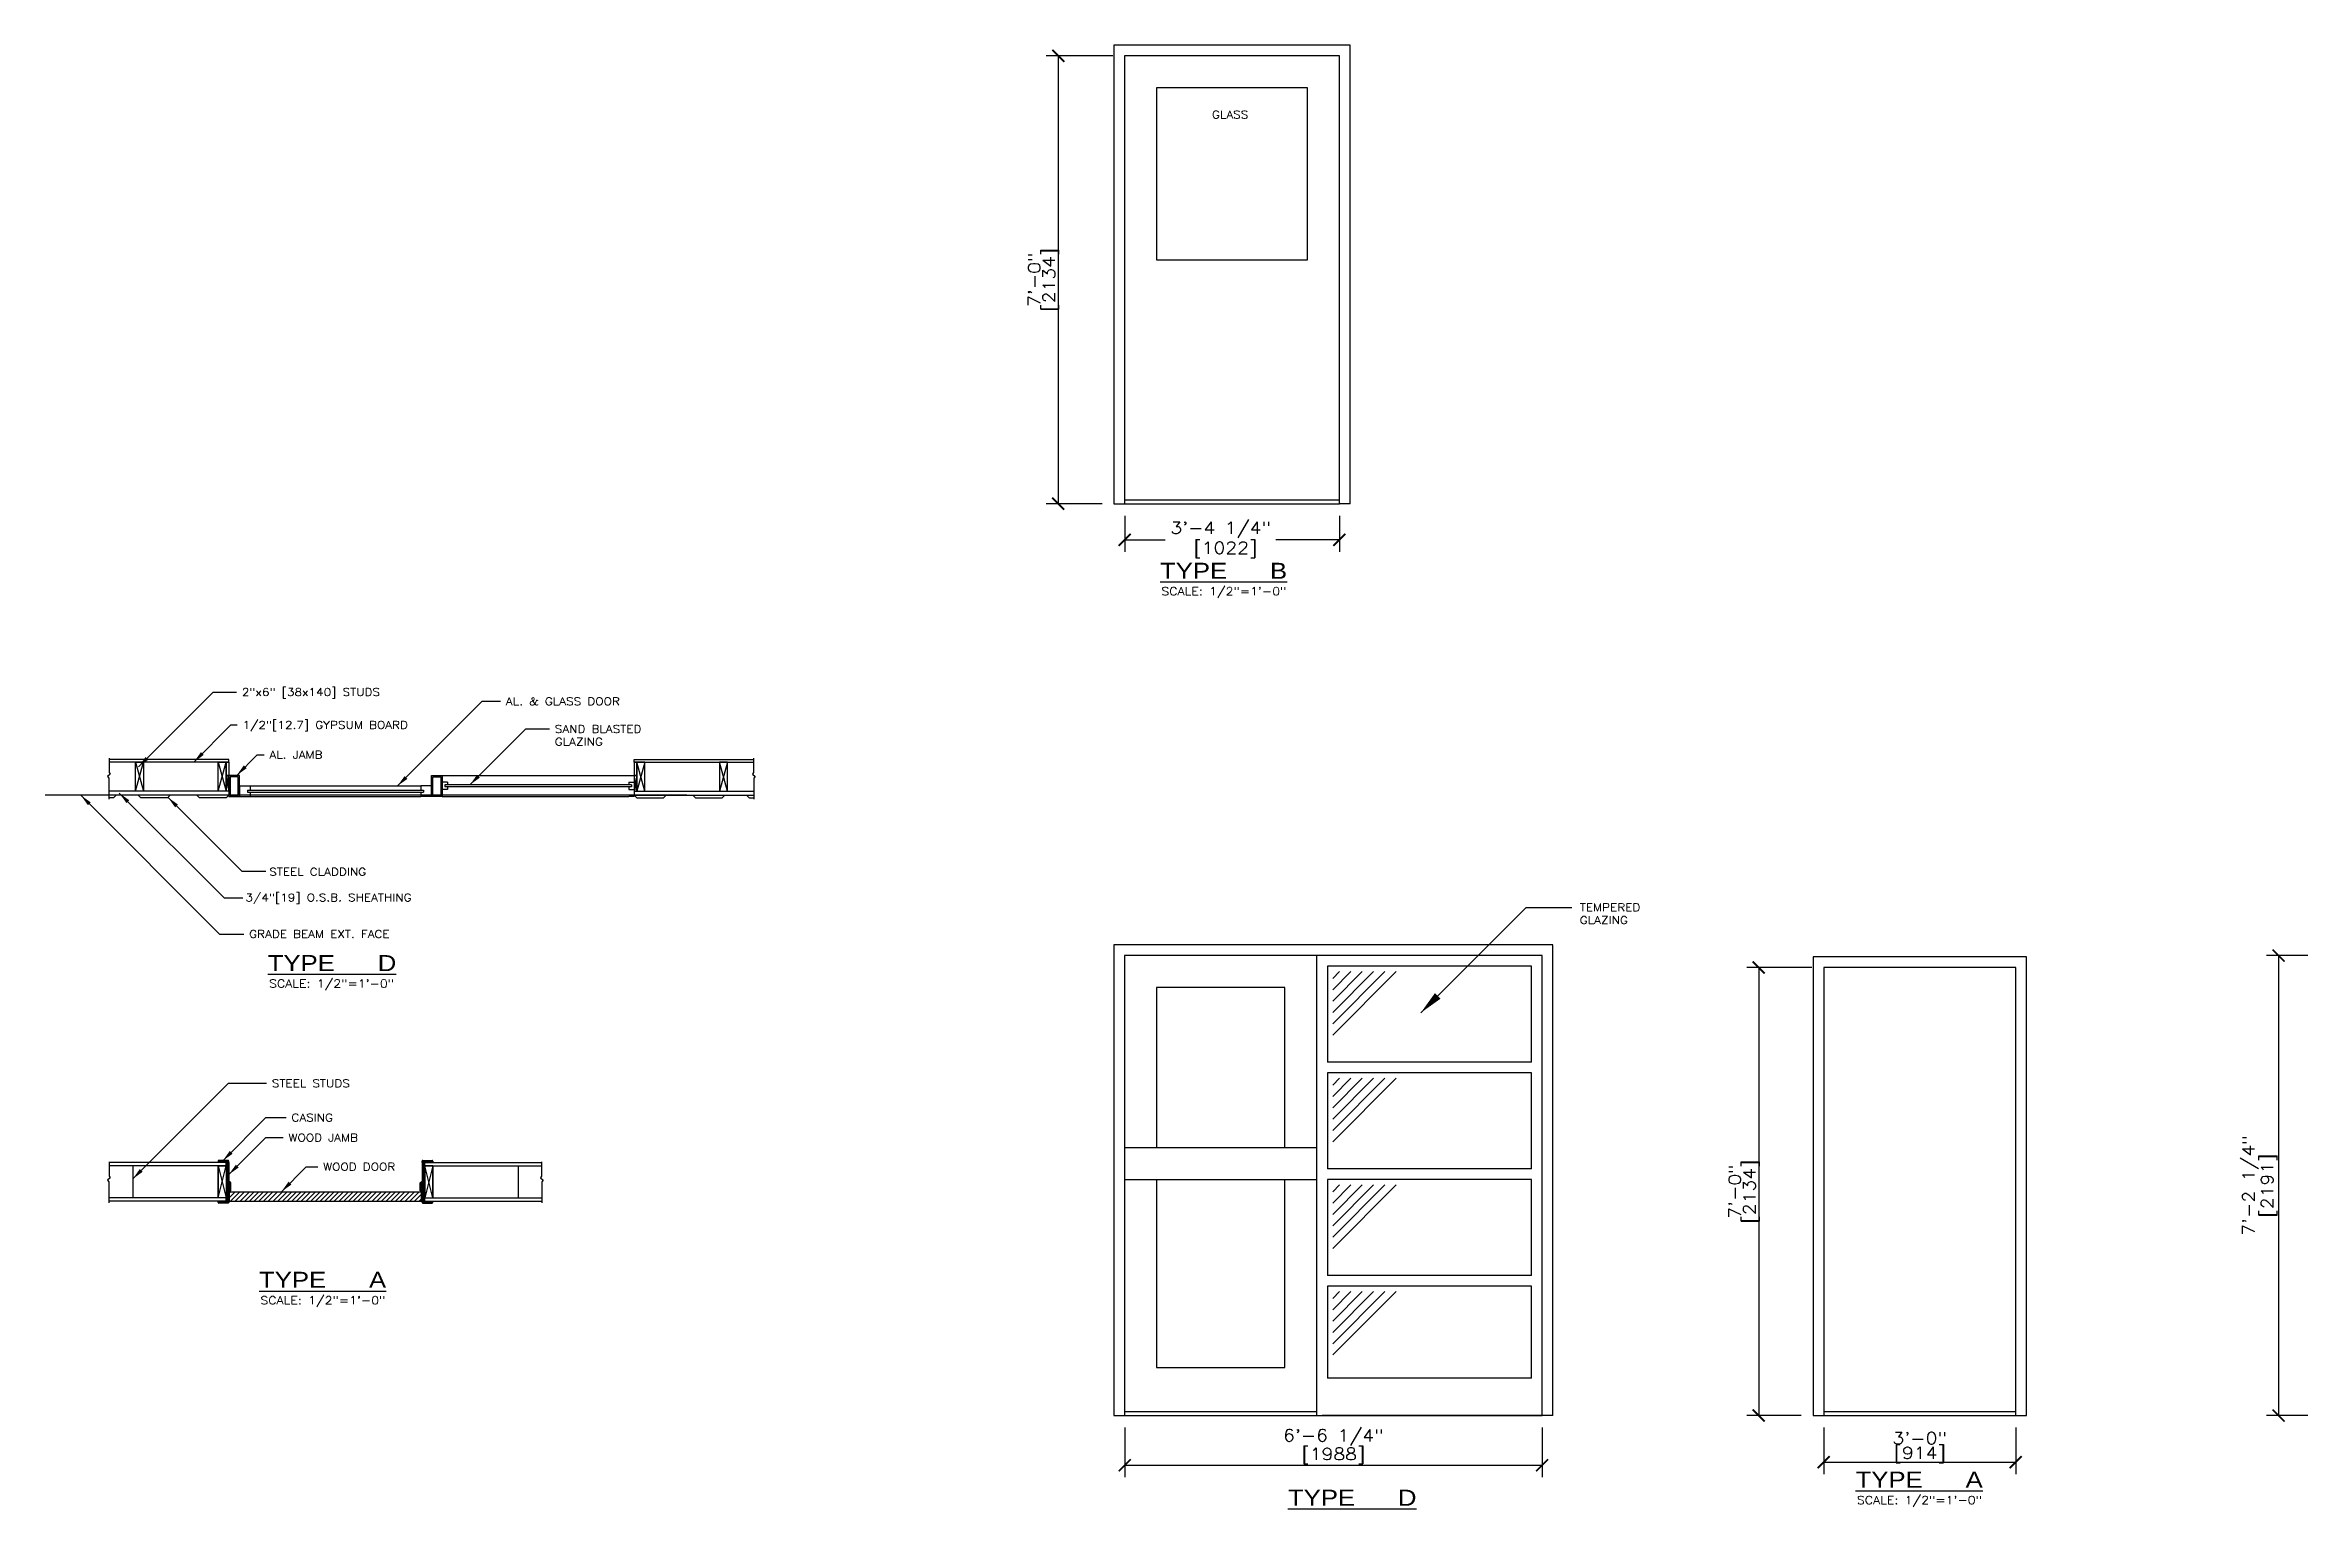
# Model space of a CAD drawing. Header units: inches. Extents: x -36 to 1350, y -371 to 143.
# Drawn here: x -34.3 to 388.5, y -131.6 to 142.9 of the extents above; entities that cross this region are included whole.
import ezdxf

# ---------------------------------------------------------------- set-up
doc = ezdxf.new("R2010")
doc.units = ezdxf.units.IN
doc.header["$MEASUREMENT"] = 0
doc.layers.get('0').update_dxf_attribs({"linetype": 'CONTINUOUS'})
doc.layers.get('DEFPOINTS').update_dxf_attribs({"linetype": 'CONTINUOUS'})
for name, color, linetype in [('Arch_Detail_Annot', 5, 'CONTINUOUS'), ('Arch_Detail_Board', 131, 'CONTINUOUS'), ('Arch_Detail_Cladding', 22, 'CONTINUOUS'), ('Arch_Detail_Door', 140, 'CONTINUOUS'), ('Arch_Detail_Found', 251, 'CONTINUOUS'), ('Arch_Detail_Frame', 133, 'CONTINUOUS'), ('Arch_Detail_Shadow', 251, 'CONTINUOUS'), ('Arch_Detail_SteelStuds', 75, 'CONTINUOUS'), ('Arch_Detail_Studs', 11, 'CONTINUOUS'), ('Arch_Detail_Text', 5, 'CONTINUOUS')]:
    doc.layers.add(name, color=color, linetype=linetype)
doc.styles.add('ROMANS-115', font='romans.shx', dxfattribs={"width": 1.15})
doc.styles.add('SANS-115', font='sanss___.ttf', dxfattribs={"width": 1.15})
doc.dimstyles.new('12-ROMANS-115', dxfattribs={"dimscale": 0.333333, "dimtxt": 0.18, "dimasz": 0.1875, "dimexe": 0.1875, "dimexo": 0.0625, "dimgap": 0.0625, "dimtad": 1, "dimdec": 4, "dimlfac": 24, "dimzin": 1, "dimdsep": 46, "dimlunit": 4, "dimtxsty": 'ROMANS-115', "dimblk": 'ARCHTICK', "dimcen": 0.0625, "dimclrd": 256, "dimclre": 256, "dimclrt": 256, "dimadec": 0, "dimazin": 0, "dimtfac": 1, "dimtdec": 4, "dimtofl": 0, "dimtmove": 0, "dimatfit": 0, "dimfxl": 1, "dimfrac": 2, "dimtolj": 1, "dimtzin": 0, "dimarcsym": 0})
doc.dimstyles.new('ROMANS-24', dxfattribs={"dimtxt": 2.25, "dimasz": 2.25, "dimexe": 2.25, "dimexo": 2.25, "dimgap": 0.03125, "dimtad": 1, "dimdec": 6, "dimlfac": -192, "dimzin": 1, "dimdsep": 46, "dimlunit": 4, "dimtxsty": 'ROMANS-115', "dimblk": 'ARCHTICK', "dimcen": 2.25, "dimclrd": 256, "dimclre": 256, "dimclrt": 256, "dimadec": 0, "dimazin": 0, "dimtfac": 1, "dimtdec": 6, "dimtofl": 0, "dimtmove": 2, "dimatfit": 0, "dimfxl": 1, "dimfrac": 2, "dimtolj": 1, "dimtzin": 0, "dimarcsym": 0})
doc.dimstyles.new('ROMANS-24$7', dxfattribs={"dimtxt": 2.25, "dimasz": 2.25, "dimexe": 2.25, "dimexo": 2.25, "dimgap": 1, "dimtad": 0, "dimdec": 6, "dimlfac": -192, "dimzin": 1, "dimdsep": 46, "dimlunit": 4, "dimtxsty": 'ROMANS-115', "dimblk": 'ARCHTICK', "dimcen": 2.25, "dimclrd": 256, "dimclre": 256, "dimclrt": 256, "dimadec": 0, "dimazin": 0, "dimtfac": 1, "dimtdec": 6, "dimtofl": 0, "dimtmove": 2, "dimatfit": 0, "dimfxl": 1, "dimfrac": 2, "dimtolj": 1, "dimtzin": 0, "dimarcsym": 0})

# ---------------------------------------------------------------- blocks, each defined once
blk = doc.blocks.new('_ArchTick')
at = {"color": 0, "linetype": 'ByBlock', "const_width": 0.15}
blk.add_lwpolyline([(-0.5, -0.5), (0.5, 0.5)], dxfattribs=at)
blk = doc.blocks.new('*D17')
at = {"layer": 'Arch_Detail_Text', "lineweight": -2, "transparency": 16777216}
for p, q in [((296.95, -30.08), (284.76, -30.08)), ((287.01, -30.08), (287.01, -114.08)), ((294.95, -114.08), (284.76, -114.08))]:
    blk.add_line(p, q, dxfattribs=at)
at = {"layer": 'DEFPOINTS', "color": 0, "transparency": 16777216}
for p in [(299.2, -30.08), (287.01, -114.08), (297.2, -114.08)]:
    blk.add_point(p, dxfattribs=at)
at = {"layer": 'Arch_Detail_Text', "lineweight": -2, "transparency": 16777216, "xscale": 2.25, "yscale": 2.25, "zscale": 2.25}
for p, rotation in [((287.01, -30.08), 90), ((287.01, -114.08), 270)]:
    blk.add_blockref('_ArchTick', p, dxfattribs=dict(at, rotation=rotation))
at = {"layer": 'Arch_Detail_Text', "transparency": 16777216, "char_height": 2.25, "attachment_point": 5, "rotation": 90, "style": 'ROMANS-115'}
for s, insert in [('\\A1;7\'-0"', (282.52, -72.08)), ('\\A1;[2134]', (285.64, -72.08))]:
    blk.add_mtext(s, dxfattribs=dict(at, insert=insert))
blk = doc.blocks.new('*D18')
at = {"layer": 'Arch_Detail_Text', "lineweight": -2, "transparency": 16777216}
for p, q in [((299.2, -116.33), (299.2, -125.08)), ((335.2, -116.33), (335.2, -125.08)), ((299.2, -122.83), (335.2, -122.83))]:
    blk.add_line(p, q, dxfattribs=at)
at = {"layer": 'DEFPOINTS', "color": 0, "transparency": 16777216}
for p in [(299.2, -114.08), (335.2, -114.08), (335.2, -122.83)]:
    blk.add_point(p, dxfattribs=at)
at = {"layer": 'Arch_Detail_Text', "lineweight": -2, "transparency": 16777216, "xscale": 2.25, "yscale": 2.25, "zscale": 2.25, "rotation": 180}
blk.add_blockref('_ArchTick', (299.2, -122.83), dxfattribs=at)
at = {"layer": 'Arch_Detail_Text', "lineweight": -2, "transparency": 16777216, "xscale": 2.25, "yscale": 2.25, "zscale": 2.25}
blk.add_blockref('_ArchTick', (335.2, -122.83), dxfattribs=at)
at = {"layer": 'Arch_Detail_Text', "transparency": 16777216, "char_height": 2.25, "attachment_point": 5, "style": 'ROMANS-115'}
for s, insert in [('\\A1;3\'-0"', (317.2, -118.34)), ('\\A1;[914]', (317.2, -121.46))]:
    blk.add_mtext(s, dxfattribs=dict(at, insert=insert))
blk = doc.blocks.new('*D19')
at = {"layer": 'Arch_Detail_Text', "lineweight": -2, "transparency": 16777216}
for p, q in [((165.89, 140.91), (153.44, 140.91)), ((155.69, 140.91), (155.69, 56.91)), ((163.89, 56.91), (153.44, 56.91))]:
    blk.add_line(p, q, dxfattribs=at)
at = {"layer": 'DEFPOINTS', "color": 0, "transparency": 16777216}
for p in [(168.14, 140.91), (155.69, 56.91), (166.14, 56.91)]:
    blk.add_point(p, dxfattribs=at)
at = {"layer": 'Arch_Detail_Text', "lineweight": -2, "transparency": 16777216, "xscale": 2.25, "yscale": 2.25, "zscale": 2.25}
for p, rotation in [((155.69, 140.91), 90), ((155.69, 56.91), 270)]:
    blk.add_blockref('_ArchTick', p, dxfattribs=dict(at, rotation=rotation))
at = {"layer": 'Arch_Detail_Text', "transparency": 16777216, "char_height": 2.25, "attachment_point": 5, "rotation": 90, "style": 'ROMANS-115'}
for s, insert in [('\\A1;7\'-0"', (151.2, 98.91)), ('\\A1;[2134]', (154.32, 98.91))]:
    blk.add_mtext(s, dxfattribs=dict(at, insert=insert))
blk = doc.blocks.new('*D20')
at = {"layer": 'Arch_Detail_Text', "lineweight": -2, "transparency": 16777216}
for p, q in [((168.14, 54.66), (168.14, 47.89)), ((208.39, 54.66), (208.39, 47.89)), ((168.14, 50.14), (175.74, 50.14)), ((208.39, 50.14), (196.51, 50.14))]:
    blk.add_line(p, q, dxfattribs=at)
at = {"layer": 'DEFPOINTS', "color": 0, "transparency": 16777216}
for p in [(168.14, 56.91), (208.39, 56.91), (208.39, 50.14)]:
    blk.add_point(p, dxfattribs=at)
at = {"layer": 'Arch_Detail_Text', "lineweight": -2, "transparency": 16777216, "xscale": 2.25, "yscale": 2.25, "zscale": 2.25, "rotation": 180}
blk.add_blockref('_ArchTick', (168.14, 50.14), dxfattribs=at)
at = {"layer": 'Arch_Detail_Text', "lineweight": -2, "transparency": 16777216, "xscale": 2.25, "yscale": 2.25, "zscale": 2.25}
blk.add_blockref('_ArchTick', (208.39, 50.14), dxfattribs=at)
at = {"layer": 'Arch_Detail_Text', "transparency": 16777216, "insert": (186.13, 50.14), "char_height": 2.25, "attachment_point": 5, "style": 'ROMANS-115'}
blk.add_mtext('\\A1;3\'-4 1/4"\\P [1022]', dxfattribs=at)
blk = doc.blocks.new('*D21')
at = {"layer": 'Arch_Detail_Text', "lineweight": -2, "transparency": 16777216}
for p, q in [((393.58, -27.83), (382.23, -27.83)), ((384.48, -27.83), (384.48, -114.08)), ((393.08, -114.08), (382.23, -114.08))]:
    blk.add_line(p, q, dxfattribs=at)
at = {"layer": 'DEFPOINTS', "color": 0, "transparency": 16777216}
for p in [(395.83, -27.83), (384.48, -114.08), (395.33, -114.08)]:
    blk.add_point(p, dxfattribs=at)
at = {"layer": 'Arch_Detail_Text', "lineweight": -2, "transparency": 16777216, "xscale": 2.25, "yscale": 2.25, "zscale": 2.25}
for p, rotation in [((384.48, -27.83), 90), ((384.48, -114.08), 270)]:
    blk.add_blockref('_ArchTick', p, dxfattribs=dict(at, rotation=rotation))
at = {"layer": 'Arch_Detail_Text', "transparency": 16777216, "char_height": 2.25, "attachment_point": 5, "rotation": 90, "style": 'ROMANS-115'}
for s, insert in [('\\A1;7\'-2 1/4"', (379.24, -70.95)), ('\\A1;[2191]', (382.73, -70.95))]:
    blk.add_mtext(s, dxfattribs=dict(at, insert=insert))
blk = doc.blocks.new('*D26')
at = {"layer": 'Arch_Detail_Text', "lineweight": -2, "transparency": 16777216}
for p, q in [((168.14, -116.33), (168.14, -125.67)), ((246.39, -116.33), (246.39, -125.67)), ((168.14, -123.42), (246.39, -123.42))]:
    blk.add_line(p, q, dxfattribs=at)
at = {"layer": 'DEFPOINTS', "color": 0, "transparency": 16777216}
for p in [(168.14, -114.08), (246.39, -114.08), (246.39, -123.42)]:
    blk.add_point(p, dxfattribs=at)
at = {"layer": 'Arch_Detail_Text', "lineweight": -2, "transparency": 16777216, "xscale": 2.25, "yscale": 2.25, "zscale": 2.25, "rotation": 180}
blk.add_blockref('_ArchTick', (168.14, -123.42), dxfattribs=at)
at = {"layer": 'Arch_Detail_Text', "lineweight": -2, "transparency": 16777216, "xscale": 2.25, "yscale": 2.25, "zscale": 2.25}
blk.add_blockref('_ArchTick', (246.39, -123.42), dxfattribs=at)
at = {"layer": 'Arch_Detail_Text', "transparency": 16777216, "char_height": 2.25, "attachment_point": 5, "style": 'ROMANS-115'}
for s, insert in [('\\A1;6\'-6 1/4"', (207.26, -118.18)), ('\\A1;[1988]', (207.26, -121.67))]:
    blk.add_mtext(s, dxfattribs=dict(at, insert=insert))

msp = doc.modelspace()

# ---------------------------------------------------------------- hatches: boundary and pattern name
at = {"layer": 'Arch_Detail_Door'}
h = msp.add_hatch(dxfattribs=at)
h.set_pattern_fill('LINE', color=256, scale=5, angle=45, style=0)
h.set_pattern_definition([(45, (0, -46.9669), (-0.441942, 0.441942), [])])
h.paths.add_polyline_path([(36.28292391, -72.10606796), (0.28292391, -72.10606796), (0.28292391, -73.85606796), (2.15792391, -73.85606796), (36.28292391, -73.85606796)])
at = {"layer": 'Arch_Detail_Frame'}
h = msp.add_hatch(dxfattribs=at)
h.set_pattern_fill('LINE', color=256, angle=45, style=0)
h.set_pattern_definition([(45, (0, -46.96692), (-0.08838835, 0.08838835), [])])
h.paths.add_polyline_path([(0.15792391, -66.35606796, 0.4142135624), (0.03292391, -66.23106796), (-1.71707609, -66.23106796, 0.4142135624), (-1.84207609, -66.35606796), (-1.84207609, -66.60606796), (-0.34207609, -66.60606796), (0.15792391, -66.60606796)])
h.paths.add_polyline_path([(0.15792391, -66.60606796), (-0.34207609, -66.60606796), (-0.34207609, -67.23106796), (-0.34207609, -73.23106796), (-0.34207609, -73.85606796), (0.15792391, -73.85606796), (0.15792391, -71.97277021), (0.53292391, -71.97277021), (0.53292391, -70.47277021), (0.15792391, -70.12147142)])
h.paths.add_polyline_path([(0.15792391, -73.85606796), (-0.34207609, -73.85606796), (-1.84207609, -73.85606796), (-1.84207609, -74.10606796, 0.4142135624), (-1.71707609, -74.23106796), (0.03292391, -74.23106796, 0.4142135624), (0.15792391, -74.10606796)])
h = msp.add_hatch(dxfattribs=at)
h.set_pattern_fill('LINE', color=256, angle=45, style=0)
h.set_pattern_definition([(135, (36.56585, -46.96692), (0.08838835, 0.08838835), [])])
h.paths.add_polyline_path([(36.40792391, -66.35606796, -0.4142135624), (36.53292391, -66.23106796), (38.28292391, -66.23106796, -0.4142135624), (38.40792391, -66.35606796), (38.40792391, -66.60606796), (36.90792391, -66.60606796), (36.40792391, -66.60606796)])
h.paths.add_polyline_path([(36.40792391, -66.60606796), (36.90792391, -66.60606796), (36.90792391, -67.23106796), (36.90792391, -73.23106796), (36.90792391, -73.85606796), (36.40792391, -73.85606796), (36.40792391, -71.97277021), (36.03292391, -71.97277021), (36.03292391, -70.47277021), (36.40792391, -70.12147142)])
h.paths.add_polyline_path([(36.40792391, -73.85606796), (36.90792391, -73.85606796), (38.40792391, -73.85606796), (38.40792391, -74.10606796, -0.4142135624), (38.28292391, -74.23106796), (36.53292391, -74.23106796, -0.4142135624), (36.40792391, -74.10606796)])

# ---------------------------------------------------------------- linework, layer by layer
at = {"layer": 'Arch_Detail_Board'}
for p, q in [((-22.22889397, 9.17460473), (-22.22889397, 6.51990714)), ((0.15792391, 8.96749041), (-22.22889397, 8.96749041)), ((0.15792391, 8.46749041), (-22.22889397, 8.46749041)), ((-0.34207609, 5.96749041), (-0.34207609, 8.46749041)), ((-0.34207609, 8.46749041), (0.15792391, 8.46749041)), ((0.15792391, 8.46749041), (0.15792391, 8.96749041)), ((0.15792391, 8.46749041), (0.15792391, 5.96749041)), ((76.15792391, 8.46749041), (76.15792391, 8.96749041)), ((76.15792391, 8.96749041), (98.54474179, 8.96749041)), ((76.15792391, 8.46749041), (98.54474179, 8.46749041)), ((76.65792391, 8.46749041), (76.15792391, 8.46749041)), ((76.15792391, 8.46749041), (76.15792391, 5.96749041)), ((76.65792391, 5.96749041), (76.65792391, 8.46749041)), ((98.54474179, 9.17460473), (98.54474179, 6.51990714)), ((-22.03905048, 6.16436729), (-22.56112, 5.76142213)), ((-22.56112, 5.76142213), (-22.30008524, 5.42958491)), ((-22.30008524, 5.42958491), (-22.30008524, 1.49017701)), ((-22.22889397, 6.51990714), (-22.03905048, 6.16436729)), ((0.15792391, 5.96749041), (-0.34207609, 5.96749041)), ((76.15792391, 5.96749041), (76.65792391, 5.96749041)), ((98.54474179, 6.51990714), (98.35489831, 6.16436729)), ((98.35489831, 6.16436729), (98.87696783, 5.76142213)), ((98.87696783, 5.76142213), (98.61593307, 5.42958491)), ((98.61593307, 5.42958491), (98.61593307, 1.49017701)), ((0.15792391, 2.96749041), (-22.30008524, 2.96749041)), ((0.15792391, 2.21749041), (-22.30008524, 2.21749041)), ((0.15792391, 2.96749041), (-0.34207609, 2.96749041)), ((0.15792391, 2.96749041), (0.15792391, 2.21749041)), ((76.15792391, 2.96749041), (76.15792391, 2.21749041)), ((76.15792391, 2.96749041), (98.61593307, 2.96749041)), ((76.15792391, 2.96749041), (76.65792391, 2.96749041)), ((76.15792391, 2.21749041), (98.61593307, 2.21749041)), ((-22.22889397, -66.52395363), (-22.22889397, -69.17865123)), ((-0.34207609, -66.60606796), (-22.22889397, -66.60606796)), ((-0.34207609, -67.23106796), (-22.22889397, -67.23106796)), ((-0.34207609, -67.23106796), (-0.34207609, -66.60606796)), ((36.90792391, -67.23106796), (36.90792391, -66.60606796)), ((36.90792391, -66.60606796), (58.79474179, -66.60606796)), ((36.90792391, -67.23106796), (58.79474179, -67.23106796)), ((58.79474179, -66.52395363), (58.79474179, -69.17865123)), ((-22.03905048, -69.53419108), (-22.56112, -69.93713624)), ((-22.56112, -69.93713624), (-22.30008524, -70.26897346)), ((-22.30008524, -70.26897346), (-22.30008524, -74.17391071)), ((-22.22889397, -69.17865123), (-22.03905048, -69.53419108)), ((58.79474179, -69.17865123), (58.60489831, -69.53419108)), ((58.60489831, -69.53419108), (59.12696783, -69.93713624)), ((59.12696783, -69.93713624), (58.86593307, -70.26897346)), ((58.86593307, -70.26897346), (58.86593307, -74.17391071)), ((-0.34207609, -73.23106796), (-22.30008524, -73.23106796)), ((-0.34207609, -73.85606796), (-22.30008524, -73.85606796)), ((-0.34207609, -73.85606796), (-0.34207609, -73.23106796)), ((36.90792391, -73.23106796), (58.86593307, -73.23106796)), ((36.90792391, -73.85606796), (36.90792391, -73.23106796)), ((36.90792391, -73.85606796), (58.86593307, -73.85606796))]:
    msp.add_line(p, q, dxfattribs=at)
at = {"layer": 'Arch_Detail_Cladding'}
for p, q in [((-21.42768332, 1.71749041), (-22.30008524, 1.71749041)), ((-20.92768332, 2.21749041), (-21.42768332, 1.71749041)), ((-16.84207609, 2.21749041), (-20.92768332, 2.21749041)), ((-16.84207609, 2.21749041), (-16.34207609, 1.71749041)), ((-11.34207609, 1.71749041), (-16.34207609, 1.71749041)), ((-10.84207609, 2.21749041), (-11.34207609, 1.71749041)), ((-5.84207609, 2.21749041), (-10.84207609, 2.21749041)), ((-5.84207609, 2.21749041), (-5.34207609, 1.71749041)), ((-0.34207609, 1.71749041), (-5.34207609, 1.71749041)), ((0.15792391, 2.21749041), (-0.34207609, 1.71749041)), ((76.15792391, 2.21749041), (76.65792391, 1.71749041)), ((76.65792391, 1.71749041), (81.65792391, 1.71749041)), ((82.15792391, 2.21749041), (81.65792391, 1.71749041)), ((82.15792391, 2.21749041), (87.15792391, 2.21749041)), ((87.15792391, 2.21749041), (87.65792391, 1.71749041)), ((87.65792391, 1.71749041), (92.65792391, 1.71749041)), ((93.15792391, 2.21749041), (92.65792391, 1.71749041)), ((93.15792391, 2.21749041), (97.24353115, 2.21749041)), ((97.24353115, 2.21749041), (97.74353115, 1.71749041)), ((97.74353115, 1.71749041), (98.61593307, 1.71749041))]:
    msp.add_line(p, q, dxfattribs=at)
at = {"layer": 'Arch_Detail_Door'}
for p, q in [((166.13872623, 142.90678747), (166.13872623, 56.90678747)), ((210.38872623, 142.90678747), (166.13872623, 142.90678747)), ((168.13872623, 140.90678747), (168.13872623, 57.65678747)), ((208.38872623, 140.90678747), (168.13872623, 140.90678747)), ((208.38872623, 56.90678747), (208.38872623, 140.90678747)), ((208.38872623, 56.90678747), (208.38872623, 140.90678747)), ((208.38872623, 57.65678747), (208.38872623, 140.90678747)), ((210.38872623, 56.90678747), (210.38872623, 142.90678747)), ((202.38872623, 134.90678747), (174.13872623, 134.90678747)), ((174.13872623, 134.90678747), (174.13872623, 102.65678747)), ((202.38872623, 102.65678747), (202.38872623, 134.90678747)), ((174.13872623, 102.65678747), (202.38872623, 102.65678747)), ((166.13872623, 56.90678747), (208.38872623, 56.90678747)), ((168.13872623, 57.65678747), (208.38872623, 57.65678747)), ((168.13872623, 57.65678747), (168.13872623, 56.90678747)), ((208.38872623, 56.90678747), (208.38872623, 57.65678747)), ((210.38872623, 56.90678747), (208.38872623, 56.90678747)), ((2.15792391, 3.96749041), (4.15792391, 3.96749041)), ((2.15792391, 3.96749041), (2.15792391, 1.96749041)), ((2.15792391, 1.96749041), (4.15792391, 1.96749041)), ((3.65792391, 3.15499041), (36.65792391, 3.15499041)), ((3.65792391, 3.15499041), (3.65792391, 2.77999041)), ((3.65792391, 2.77999041), (36.65792391, 2.77999041)), ((4.15792391, 3.96749041), (4.15792391, 3.15499041)), ((4.15792391, 3.96749041), (36.15792391, 3.96749041)), ((4.15792391, 2.77999041), (4.15792391, 1.96749041)), ((4.15792391, 1.96749041), (36.15792391, 1.96749041)), ((38.15792391, 3.96749041), (36.15792391, 3.96749041)), ((36.15792391, 3.96749041), (36.15792391, 3.15499041)), ((36.15792391, 2.77999041), (36.15792391, 1.96749041)), ((38.15792391, 1.96749041), (36.15792391, 1.96749041)), ((36.65792391, 3.15499041), (36.65792391, 2.77999041)), ((38.15792391, 3.96749041), (38.15792391, 1.96749041)), ((166.13872623, -25.82592251), (166.13872623, -114.07592251)), ((248.38872623, -25.82592251), (166.13872623, -25.82592251)), ((168.13872623, -27.82592251), (168.13872623, -113.32592251)), ((204.13872623, -27.82592251), (168.13872623, -27.82592251)), ((246.38872623, -27.82592251), (204.13872623, -27.82592251)), ((204.13872623, -114.07592251), (204.13872623, -27.82592251)), ((204.13872623, -113.32592251), (204.13872623, -27.82592251)), ((246.38872623, -114.07592251), (246.38872623, -27.82592251)), ((248.38872623, -114.07592251), (248.38872623, -25.82592251)), ((337.20498151, -28.07592251), (297.20498151, -28.07592251)), ((297.20498151, -28.07592251), (297.20498151, -114.07592251)), ((337.20498151, -114.07592251), (337.20498151, -28.07592251)), ((244.38872623, -29.82592251), (206.13872623, -29.82592251)), ((206.13872623, -29.82592251), (206.13872623, -47.82592251)), ((244.38872623, -47.82592251), (244.38872623, -29.82592251)), ((335.20498151, -30.07592251), (299.20498151, -30.07592251)), ((299.20498151, -30.07592251), (299.20498151, -113.32592251)), ((335.20498151, -113.32592251), (335.20498151, -30.07592251)), ((198.13872623, -33.82592251), (174.13872623, -33.82592251)), ((174.13872623, -33.82592251), (174.13872623, -63.82592251)), ((198.13872623, -63.82592251), (198.13872623, -33.82592251)), ((244.38872623, -47.82592251), (206.13872623, -47.82592251)), ((206.13872623, -49.82592251), (206.13872623, -67.82592251)), ((244.38872623, -49.82592251), (206.13872623, -49.82592251)), ((244.38872623, -67.82592251), (244.38872623, -49.82592251)), ((168.13872623, -63.82592251), (204.13872623, -63.82592251)), ((168.13872623, -69.82592251), (204.13872623, -69.82592251)), ((174.13872623, -69.82592251), (174.13872623, -105.07592251)), ((198.13872623, -105.07592251), (198.13872623, -69.82592251)), ((244.38872623, -67.82592251), (206.13872623, -67.82592251)), ((206.13872623, -69.82592251), (206.13872623, -87.82592251)), ((244.38872623, -69.82592251), (206.13872623, -69.82592251)), ((244.38872623, -87.82592251), (244.38872623, -69.82592251)), ((0.28292391, -72.10606796), (36.28292391, -72.10606796)), ((0.28292391, -73.85606796), (0.28292391, -72.10606796)), ((0.28292391, -73.85606796), (36.28292391, -73.85606796)), ((36.28292391, -73.85606796), (36.28292391, -72.10606796)), ((244.38872623, -87.82592251), (206.13872623, -87.82592251)), ((206.13872623, -89.82592251), (206.13872623, -107.07592251)), ((244.38872623, -89.82592251), (206.13872623, -89.82592251)), ((244.38872623, -107.07592251), (244.38872623, -89.82592251)), ((174.13872623, -105.07592251), (198.13872623, -105.07592251)), ((244.38872623, -107.07592251), (206.13872623, -107.07592251)), ((166.13872623, -114.07592251), (246.38872623, -114.07592251)), ((168.13872623, -113.32592251), (204.13872623, -113.32592251)), ((168.13872623, -113.32592251), (168.13872623, -114.07592251)), ((204.13872623, -114.07592251), (204.13872623, -113.32592251)), ((248.38872623, -114.07592251), (205.13872623, -114.07592251)), ((297.20498151, -114.07592251), (337.20498151, -114.07592251)), ((299.20498151, -113.32592251), (335.20498151, -113.32592251)), ((299.20498151, -113.32592251), (299.20498151, -114.07592251)), ((335.20498151, -114.07592251), (335.20498151, -113.32592251))]:
    msp.add_line(p, q, dxfattribs=at)
at = {"layer": 'Arch_Detail_Found'}
msp.add_line((86.04699283, 2.21749041), (-34.26842332, 2.21749041), dxfattribs=at)
at = {"layer": 'Arch_Detail_Frame'}
for p, q in [((40.15792391, 5.96749041), (75.15792391, 5.96749041)), ((40.15792391, 1.96749041), (40.15792391, 5.96749041)), ((40.15792391, 5.96749041), (40.15792391, 5.96749041)), ((41.15792391, 4.70115332), (40.15792391, 4.70115332)), ((41.15792391, 4.70115332), (41.15792391, 4.20115332)), ((75.15792391, 5.96749041), (76.15792391, 5.96749041)), ((75.15792391, 4.70115332), (75.15792391, 4.20115332)), ((75.15792391, 4.70115332), (76.15792391, 4.70115332)), ((76.15792391, 5.96749041), (76.15792391, 1.96749041)), ((41.15792391, 3.32615332), (40.15792391, 3.32615332)), ((40.15792391, 1.96749041), (75.15792391, 1.96749041)), ((40.15792391, 1.96749041), (40.15792391, 1.96749041)), ((75.65792391, 4.20115332), (40.65792391, 4.20115332)), ((40.65792391, 4.20115332), (40.65792391, 3.82615332)), ((75.65792391, 3.82615332), (40.65792391, 3.82615332)), ((41.15792391, 3.82615332), (41.15792391, 3.32615332)), ((75.15792391, 3.82615332), (75.15792391, 3.32615332)), ((75.15792391, 3.32615332), (76.15792391, 3.32615332)), ((76.15792391, 1.96749041), (75.15792391, 1.96749041)), ((75.65792391, 4.20115332), (75.65792391, 3.82615332)), ((-1.84207609, -66.35606796), (-1.84207609, -66.60606796)), ((0.03292391, -66.23106796), (-1.71707609, -66.23106796)), ((-0.34207609, -66.60606796), (0.15792391, -66.60606796)), ((-0.34207609, -66.60606796), (0.15792391, -66.60606796)), ((0.15792391, -66.60606796), (0.15792391, -66.35606796)), ((0.15792391, -66.60606796), (0.15792391, -70.12147142)), ((36.40792391, -66.60606796), (36.40792391, -66.35606796)), ((36.90792391, -66.60606796), (36.40792391, -66.60606796)), ((36.40792391, -66.60606796), (36.40792391, -70.12147142)), ((36.90792391, -66.60606796), (36.40792391, -66.60606796)), ((36.53292391, -66.23106796), (38.28292391, -66.23106796)), ((38.40792391, -66.35606796), (38.40792391, -66.60606796)), ((0.53292391, -70.47277021), (0.15792391, -70.12147142)), ((0.53292391, -71.97277021), (0.53292391, -70.47277021)), ((36.03292391, -70.47277021), (36.40792391, -70.12147142)), ((36.03292391, -71.97277021), (36.03292391, -70.47277021)), ((-1.84207609, -74.10606796), (-1.84207609, -73.85606796)), ((0.03292391, -74.23106796), (-1.71707609, -74.23106796)), ((-0.34207609, -73.85606796), (0.15792391, -73.85606796)), ((0.15792391, -73.85606796), (0.15792391, -71.97277021)), ((0.53292391, -71.97277021), (0.15792391, -71.97277021)), ((0.15792391, -73.85606796), (0.15792391, -74.10606796)), ((36.03292391, -71.97277021), (36.40792391, -71.97277021)), ((36.40792391, -73.85606796), (36.40792391, -71.97277021)), ((36.90792391, -73.85606796), (36.40792391, -73.85606796)), ((36.40792391, -73.85606796), (36.40792391, -74.10606796)), ((36.53292391, -74.23106796), (38.28292391, -74.23106796)), ((38.40792391, -74.10606796), (38.40792391, -73.85606796))]:
    msp.add_line(p, q, dxfattribs=at)
for points in [[(0.15792391, 1.96749041), (2.15792391, 1.96749041), (2.15792391, 5.96749041), (0.15792391, 5.96749041)], [(0.40792391, 2.21749041), (1.90792391, 2.21749041), (1.90792391, 5.71749041), (0.40792391, 5.71749041)], [(40.15792391, 1.96749041), (38.15792391, 1.96749041), (38.15792391, 5.96749041), (40.15792391, 5.96749041)], [(39.90792391, 2.21749041), (38.40792391, 2.21749041), (38.40792391, 5.71749041), (39.90792391, 5.71749041)]]:
    msp.add_lwpolyline(points, close=True, dxfattribs=at)
for centre, start, end in [((-1.71707609, -66.35606796), 90, 180), ((0.03292391, -66.35606796), 0, 90), ((36.53292391, -66.35606796), 90, 180), ((38.28292391, -66.35606796), 0, 90), ((-1.71707609, -74.10606796), 180, 270), ((0.03292391, -74.10606796), 270, 0), ((36.53292391, -74.10606796), 180, 270), ((38.28292391, -74.10606796), 270, 0)]:
    msp.add_arc(centre, 0.125, start, end, dxfattribs=at)
at = {"layer": 'Arch_Detail_Shadow'}
for p, q in [((207.13872623, -42.7331987), (219.04600242, -30.82592251)), ((207.13872623, -40.61187836), (216.92468207, -30.82592251)), ((207.13872623, -38.49055801), (214.80336173, -30.82592251)), ((207.13872623, -36.36923767), (212.68204139, -30.82592251)), ((207.13872623, -34.24791733), (210.56072104, -30.82592251)), ((207.13872623, -32.12659698), (208.4394007, -30.82592251)), ((207.13872623, -62.7331987), (219.04600242, -50.82592251)), ((207.13872623, -60.61187836), (216.92468207, -50.82592251)), ((207.13872623, -58.49055801), (214.80336173, -50.82592251)), ((207.13872623, -56.36923767), (212.68204139, -50.82592251)), ((207.13872623, -54.24791733), (210.56072104, -50.82592251)), ((207.13872623, -52.12659698), (208.4394007, -50.82592251)), ((207.13872623, -82.7331987), (219.04600242, -70.82592251)), ((207.13872623, -80.61187836), (216.92468207, -70.82592251)), ((207.13872623, -78.49055801), (214.80336173, -70.82592251)), ((207.13872623, -76.36923767), (212.68204139, -70.82592251)), ((207.13872623, -74.24791733), (210.56072104, -70.82592251)), ((207.13872623, -72.12659698), (208.4394007, -70.82592251)), ((207.13872623, -102.7331987), (219.04600242, -90.82592251)), ((207.13872623, -100.61187836), (216.92468207, -90.82592251)), ((207.13872623, -98.49055801), (214.80336173, -90.82592251)), ((207.13872623, -96.36923767), (212.68204139, -90.82592251)), ((207.13872623, -94.24791733), (210.56072104, -90.82592251)), ((207.13872623, -92.12659698), (208.4394007, -90.82592251))]:
    msp.add_line(p, q, dxfattribs=at)
at = {"layer": 'Arch_Detail_SteelStuds'}
for p, q in [((-17.84207609, -67.23106796), (-19.84207609, -67.23106796)), ((-17.84207609, -67.23106796), (-17.84207609, -73.23106796)), ((-1.84207609, -67.23106796), (-3.84207609, -67.23106796)), ((-1.84207609, -67.23106796), (-1.84207609, -73.23106796)), ((38.40792391, -67.23106796), (38.40792391, -73.23106796)), ((38.40792391, -67.23106796), (40.40792391, -67.23106796)), ((54.40792391, -67.23106796), (54.40792391, -73.23106796)), ((54.40792391, -67.23106796), (56.40792391, -67.23106796)), ((-17.84207609, -73.23106796), (-19.84207609, -73.23106796)), ((-1.84207609, -73.23106796), (-3.84207609, -73.23106796)), ((38.40792391, -73.23106796), (40.40792391, -73.23106796)), ((54.40792391, -73.23106796), (56.40792391, -73.23106796))]:
    msp.add_line(p, q, dxfattribs=at)
at = {"layer": 'Arch_Detail_Studs'}
for p, q in [((-17.34207609, 8.46749041), (-15.84207609, 2.96749041)), ((-17.34207609, 2.96749041), (-15.84207609, 8.46749041)), ((-1.84207609, 8.46749041), (-0.34207609, 2.96749041)), ((-1.84207609, 2.96749041), (-0.34207609, 8.46749041)), ((78.15792391, 8.46749041), (76.65792391, 2.96749041)), ((78.15792391, 2.96749041), (76.65792391, 8.46749041)), ((93.65792391, 8.46749041), (92.15792391, 2.96749041)), ((93.65792391, 2.96749041), (92.15792391, 8.46749041)), ((-0.34207609, 5.96749041), (0.15792391, 2.96749041)), ((-0.34207609, 2.96749041), (0.15792391, 5.96749041)), ((76.65792391, 5.96749041), (76.15792391, 2.96749041)), ((76.65792391, 2.96749041), (76.15792391, 5.96749041)), ((-1.84207609, -67.23106796), (-0.34207609, -73.23106796)), ((-1.84207609, -73.23106796), (-0.34207609, -67.23106796)), ((38.40792391, -67.23106796), (36.90792391, -73.23106796)), ((38.40792391, -73.23106796), (36.90792391, -67.23106796))]:
    msp.add_line(p, q, dxfattribs=at)
for points in [[(-15.84207609, 2.96749041), (-17.34207609, 2.96749041), (-17.34207609, 8.46749041), (-15.84207609, 8.46749041)], [(-0.34207609, 2.96749041), (-1.84207609, 2.96749041), (-1.84207609, 8.46749041), (-0.34207609, 8.46749041)], [(76.65792391, 2.96749041), (78.15792391, 2.96749041), (78.15792391, 8.46749041), (76.65792391, 8.46749041)], [(92.15792391, 2.96749041), (93.65792391, 2.96749041), (93.65792391, 8.46749041), (92.15792391, 8.46749041)], [(0.15792391, 2.96749041), (-0.34207609, 2.96749041), (-0.34207609, 5.96749041), (0.15792391, 5.96749041)], [(76.15792391, 2.96749041), (76.65792391, 2.96749041), (76.65792391, 5.96749041), (76.15792391, 5.96749041)], [(-0.34207609, -73.23106796), (-1.84207609, -73.23106796), (-1.84207609, -67.23106796), (-0.34207609, -67.23106796)], [(36.90792391, -73.23106796), (38.40792391, -73.23106796), (38.40792391, -67.23106796), (36.90792391, -67.23106796)]]:
    msp.add_lwpolyline(points, close=True, dxfattribs=at)

# ---------------------------------------------------------------- texts
at = {"layer": 'Arch_Detail_Annot', "width": 1.15}
for s, height, style, p in [('%%UTYPE      B', 3, 'SANS-115', (174.76884869, 42.82549175)), ('SCALE: 1/2"=1\'-0"', 1.5, 'ROMANS-115', (175.01697789, 39.73727016)), ('%%UTYPE      D', 3, 'SANS-115', (7.47286172, -30.74043016)), ('SCALE: 1/2"=1\'-0"', 1.5, 'ROMANS-115', (7.72099092, -33.82865174)), ('%%UTYPE      A', 2.9999999971, 'SANS-115', (5.84467949, -90.13763507)), ('SCALE: 1/2"=1\'-0"', 1.4999999985, 'ROMANS-115', (6.09280869, -93.22585665)), ('%%UTYPE      A', 3.00000002, 'SANS-115', (305.18227252, -127.60501521)), ('%%UTYPE      D', 3, 'SANS-115', (198.75776073, -130.99669628)), ('SCALE: 1/2"=1\'-0"', 1.50000001, 'ROMANS-115', (305.43040172, -130.69323681))]:
    msp.add_text(s, height=height, dxfattribs=dict(at, style=style)).set_placement(p)
at = {"layer": 'Arch_Detail_Annot', "attachment_point": 1, "style": 'ROMANS-115'}
for s, insert, char_height in [('GLASS', (184.49513505, 130.60424339), 1.44), ('\\A1;2"x6" [38x140] STUDS', (2.62498951, 22.30574145), 1.44), ('AL. & GLASS DOOR', (52.12208417, 20.57238467), 1.44), ('1/2"[12.7] GYPSUM BOARD', (2.7515807, 16.14081786), 1.44), ('SAND BLASTED\\PGLAZING', (61.29082439, 15.38239985), 1.44), ('AL. JAMB', (7.80223661, 10.53857227), 1.44), ('\\A1;STEEL CLADDING', (7.75631939, -11.40471788), 1.44), ('\\A1;3/4"[19] O.S.B. SHEATHING', (3.28479941, -16.22340324), 1.44), ('GRADE BEAM EXT. FACE ', (3.99270226, -23.07498467), 1.44), ('\\A1;STEEL STUDS', (8.24404359, -51.05970308), 1.4399999986), ('\\A1;CASING', (11.90713061, -57.49010556), 1.439999999), ('WOOD JAMB', (11.35162163, -61.25321222), 1.439999999), ('WOOD DOOR', (17.8412246, -66.71905026), 1.439999999)]:
    msp.add_mtext(s, dxfattribs=dict(at, insert=insert, char_height=char_height))
at = {"layer": 'Arch_Detail_Text', "insert": (253.46778062, -18.06800211), "char_height": 1.44, "attachment_point": 1, "style": 'ROMANS-115'}
msp.add_mtext('\\A1;TEMPERED\\PGLAZING', dxfattribs=at)

# ---------------------------------------------------------------- dimensions: what is measured, and where the dimension line sits
at = {"layer": 'Arch_Detail_Text'}
for base, p1, p2, picture, middle in [((155.6859860219, 56.9067874667), (168.1387262285, 140.9067874667), (166.1387262418, 56.9067874667), '*D19', (152.5699145934, 98.9067874667)), ((287.007264781, -114.0759232582), (299.2049815038, -30.0759226977), (297.2049814905, -114.0759232582), '*D17', (283.8911933524, -72.075922978)), ((384.4795209382, -114.0759225134), (395.8317410384, -27.8259225134), (395.3317410384, -114.0759225134), '*D21', (380.9884495097, -70.9509225134))]:
    dim = msp.add_linear_dim(base=base, p1=p1, p2=p2, angle=90, dimstyle='ROMANS-24', override={"dimpost": '\\X'}, dxfattribs=at)
    dim.commit()
    dim.dimension.update_dxf_attribs({"geometry": picture, "text_midpoint": middle})
dim = msp.add_linear_dim(base=(208.3887262285, 50.1368501217), p1=(168.1387262285, 56.9067874667), p2=(208.3887262285, 56.9067874667), dimstyle='ROMANS-24', override={"dimpost": '\\X'}, dxfattribs=at)
dim.commit()
dim.dimension.update_dxf_attribs({"geometry": '*D20', "text_midpoint": (186.1261426605, 50.1368501217), "dimtype": 160})
for base, p1, p2, picture, middle in [((246.3887262285, -123.4197426197), (168.1387262285, -114.0759225134), (246.3887262285, -114.0759225134), '*D26', (207.2637262285, -119.9286711911)), ((335.2049814248, -122.8283962691), (299.2049815038, -114.0759225134), (335.2049814248, -114.0759225134), '*D18', (317.2049814643, -119.7123248406))]:
    dim = msp.add_linear_dim(base=base, p1=p1, p2=p2, dimstyle='ROMANS-24', override={"dimpost": '\\X'}, dxfattribs=at)
    dim.commit()
    dim.dimension.update_dxf_attribs({"geometry": picture, "text_midpoint": middle})

# ---------------------------------------------------------------- leaders
at = {"layer": 'Arch_Detail_Annot', "annotation_type": 0, "has_hookline": 1, "hookline_direction": 0}
for points, text_width in [([(-16.76405764, 7.57186142), (-2.75017762, 21.58574145), (1.62498951, 21.58574145)], 28.704), ([(31.7946536, 3.96749041), (47.67954786, 19.85238467), (51.12208417, 19.85238467)], 24.60342857), ([(-6.36940822, 8.46749041), (0.58391923, 15.42081786), (1.7515807, 15.42081786)], 34.30285714), ([(45.3844857, 4.20115332), (55.84978389, 14.66239985), (60.29082439, 14.66239985)], 17.97942857), ([(1.65792391, 5.96749041), (5.50900577, 9.81857227), (6.80223661, 9.81857227)], 11.11885714), ([(-27.56516288, 2.21749041), (-1.5526878, -23.79498467), (2.99270226, -23.79498467)], 30.04457143), ([(-17.84207609, -69.71875383), (0.09697466, -51.77970308), (7.24404359, -51.77970308)], 16.16571427), ([(-0.97207073, -66.32376726), (7.14159097, -58.21010555), (10.90713061, -58.21010555)], 8.20114285), ([(0.15792391, -68.91101228), (7.09572397, -61.97321222), (10.35162163, -61.97321222)], 14.50971427), ([(10.04271535, -72.10606796), (14.70973305, -67.43905026), (16.8412246, -67.43905026)], 15.06171427)]:
    msp.add_leader(points, dimstyle='ROMANS-24$7', dxfattribs=dict(at, text_width=text_width))
at = {"layer": 'Arch_Detail_Annot'}
for points in [[(-20.35258867, 2.63036375), (-0.69338485, -17.02884008), (2.83061336, -17.02884008)], [(-11.22530227, 1.83426423), (2.62108505, -12.01212309), (7.14610347, -12.01212309)]]:
    msp.add_leader(points, dimstyle='ROMANS-24$7', dxfattribs=at)
at = {"layer": 'Arch_Detail_Text', "annotation_type": 0, "has_hookline": 1, "hookline_direction": 0, "text_width": 12.30171429}
msp.add_leader([(223.64254688, -38.58119786), (243.43574263, -18.78800211), (251.96778062, -18.78800211)], dimstyle='12-ROMANS-115', override={"dimscale": 24, "dimgap": 0.0625, "dimtad": 0, "dimlfac": 0.041667}, dxfattribs=at)

doc.saveas('drawing.dxf')
